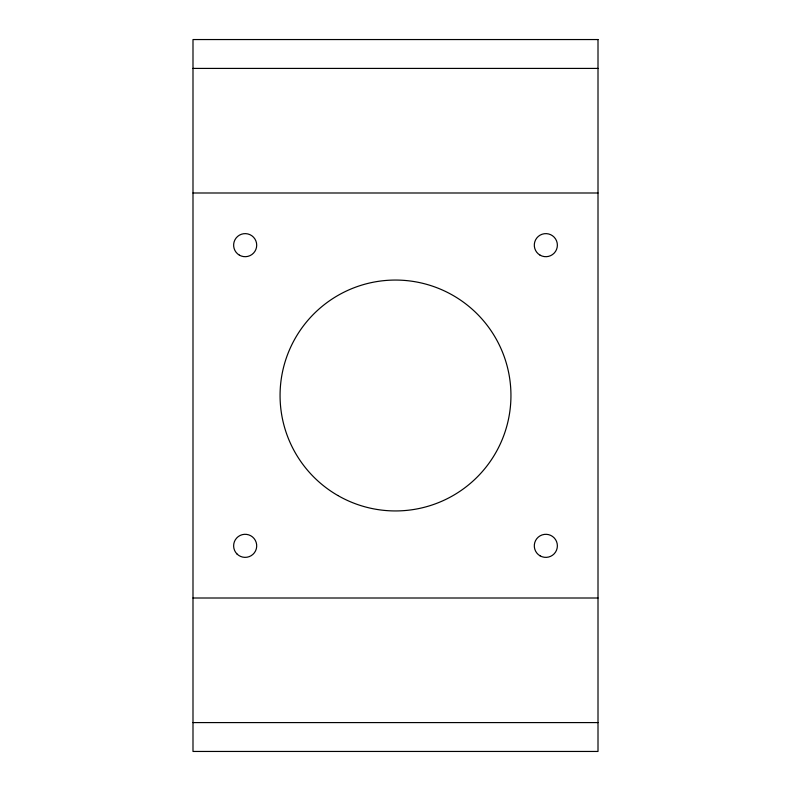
<?xml version="1.0" encoding="UTF-8"?>
<svg xmlns="http://www.w3.org/2000/svg" width="791" height="791" viewBox="0 0 791 791"><rect width="100%" height="100%" fill="white"/><g stroke="black" fill="none" stroke-linecap="round" stroke-linejoin="round"><path stroke-width="1.19" d="M192.994 68.412L598.006 68.412M192.994 192.994L598.006 192.994M192.994 598.006L598.006 598.006M192.994 722.588L598.006 722.588M598.006 39.55L192.994 39.55L192.994 751.45L598.006 751.45L598.006 39.55M337.777 495.473A115.446 115.446 0 0 0 510.946 395.5A115.446 115.446 0 0 0 337.777 295.527A115.446 115.446 0 0 0 337.777 495.473M239.396 255.157A11.549 11.549 0 0 0 256.709 245.161A11.549 11.549 0 0 0 239.396 235.164A11.549 11.549 0 0 0 239.396 255.157M540.065 555.836A11.549 11.549 0 0 0 557.378 545.839A11.549 11.549 0 0 0 540.065 535.843A11.549 11.549 0 0 0 540.065 555.836M237.003 553.997A11.549 11.549 0 0 0 256.314 548.825A11.549 11.549 0 0 0 242.175 534.686A11.549 11.549 0 0 0 237.003 553.997M540.065 255.157A11.549 11.549 0 0 0 557.378 245.161A11.549 11.549 0 0 0 540.065 235.164A11.549 11.549 0 0 0 540.065 255.157"/></g></svg>
